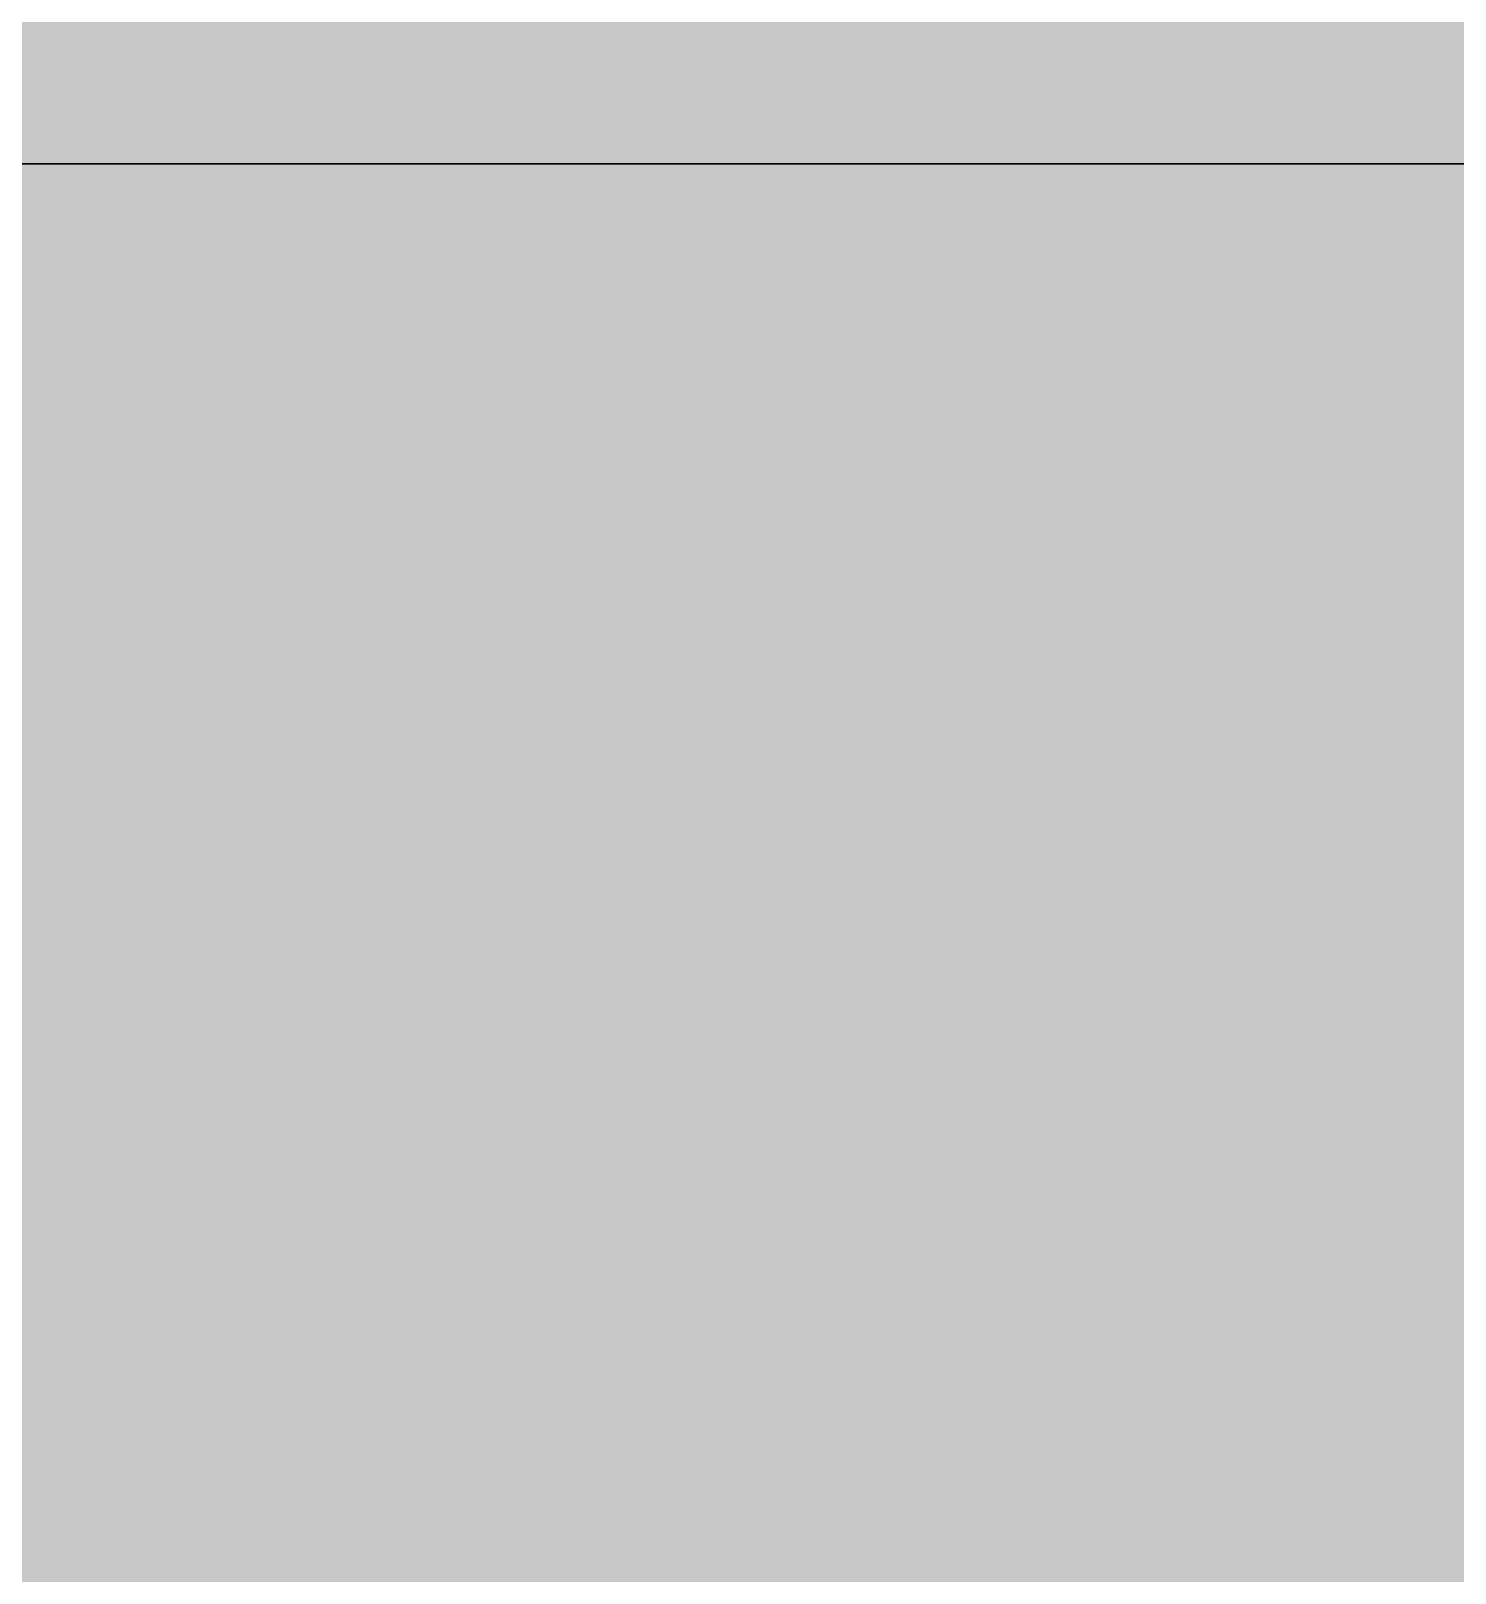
# Model space of a CAD drawing. Extents: x 0 to 756, y -25 to 420.
# Drawn here: x 328.655 to 329.189, y 313.204 to 313.783 of the extents above; entities that cross this region are included whole.
import ezdxf

# ---------------------------------------------------------------- set-up
doc = ezdxf.new("R2010")
doc.units = 0
doc.layers.get('0').update_dxf_attribs({"lineweight": 25})
doc.layers.add('0-Shading', color=7, linetype='Continuous', lineweight=25)

# ---------------------------------------------------------------- blocks, each defined once
blk = doc.blocks.new('Shading-A0T78ONBOY', base_point=(329.66275, 313.81244))
at = {"layer": '0-Shading', "color": 7, "true_color": 0xffffff}
for points in [[(324.60151, 310.80527), (329.65485, 310.80527), (324.61938, 313.79294)], [(328.7218, 311.37344), (324.60484, 311.37344), (324.61938, 313.79294)], [(329.65485, 310.80527), (329.66272, 313.79294), (324.61938, 313.79294)], [(328.7218, 311.37344), (328.72815, 313.79294), (324.61938, 313.79294)], [(328.72754, 313.55753), (352.79941, 313.55753), (328.72815, 313.79294)], [(352.79941, 313.55753), (328.72815, 313.79294), (352.79941, 313.79294)], [(328.71131, 309.39069), (324.57941, 309.39069), (328.72275, 313.73294)], [(324.57941, 309.39069), (328.72275, 313.73294), (324.57941, 313.73294)], [(328.29481, 312.32675), (329.66782, 313.73294), (327.31656, 313.73294)], [(329.66412, 312.32675), (328.29481, 312.32675), (329.66782, 313.73294)], [(328.72235, 313.59036), (352.49896, 313.59036), (328.72275, 313.73294)], [(352.49896, 313.59036), (328.72275, 313.73294), (352.73938, 313.73294)], [(328.72128, 313.18622), (351.8175, 313.18622), (328.72235, 313.59036)], [(351.8175, 313.18622), (328.72235, 313.59036), (352.49896, 313.59036)], [(328.7265, 313.16486), (352.79941, 313.16486), (328.72754, 313.55753)], [(352.79941, 313.16486), (328.72754, 313.55753), (352.79941, 313.55753)]]:
    blk.add_solid(points, dxfattribs=at)
at = {"layer": '0-Shading', "color": 7, "true_color": 0xefefef}
for points in [[(324.5394, 313.77295), (328.72504, 313.78769), (324.52466, 313.78769)], [(328.72397, 313.77295), (324.5394, 313.77295), (328.72504, 313.78769)], [(327.31299, 313.77335), (329.66583, 313.78751), (327.3121, 313.78751)], [(329.66678, 313.77335), (327.31299, 313.77335), (329.66583, 313.78751)], [(328.72397, 313.77295), (352.73938, 313.78296), (328.72469, 313.78296)], [(324.54114, 313.77121), (328.72397, 313.77295), (324.5394, 313.77295)], [(327.31305, 313.77237), (329.66678, 313.77335), (327.31299, 313.77335)]]:
    blk.add_solid(points, dxfattribs=at)
at = {"layer": '0-Shading', "color": 7, "true_color": 0xf5f5f5}
for points in [[(352.68734, 313.77295), (328.72397, 313.77295), (352.6507, 313.7829)], [(328.72386, 313.77121), (324.54114, 313.77121), (328.72397, 313.77295)], [(328.72375, 313.76938), (328.72386, 313.77121), (324.54114, 313.77121)], [(329.66683, 313.77237), (327.31305, 313.77237), (329.66678, 313.77335)], [(327.31323, 313.76999), (329.66683, 313.77237), (327.31305, 313.77237)], [(329.66694, 313.76999), (327.31323, 313.76999), (329.66683, 313.77237)], [(329.66699, 313.76895), (329.66694, 313.76999), (327.31323, 313.76999)], [(352.70049, 313.76938), (328.72375, 313.76938), (352.68734, 313.77295)], [(328.72375, 313.76938), (352.68734, 313.77295), (328.72397, 313.77295)], [(352.73938, 313.75882), (352.70049, 313.76938), (328.72375, 313.76938)]]:
    blk.add_solid(points, dxfattribs=at)
at = {"layer": '0-Shading', "color": 7, "true_color": 0xf9f9f9}
for points in [[(328.72375, 313.76938), (324.54297, 313.76938), (324.54114, 313.77121)], [(324.55896, 313.75339), (328.72375, 313.76938), (324.54297, 313.76938)], [(328.72308, 313.75339), (324.55896, 313.75339), (328.72375, 313.76938)], [(329.66699, 313.76895), (327.31332, 313.76895), (327.31323, 313.76999)], [(327.31456, 313.7536), (329.66699, 313.76895), (327.31332, 313.76895)], [(329.66757, 313.7536), (327.31456, 313.7536), (329.66699, 313.76895)], [(352.73938, 313.75882), (328.72331, 313.75882), (328.72375, 313.76938)], [(328.72308, 313.75339), (352.73938, 313.75882), (328.72331, 313.75882)], [(324.55988, 313.75247), (328.72308, 313.75339), (324.55896, 313.75339)], [(327.31461, 313.75308), (329.66757, 313.7536), (327.31456, 313.7536)]]:
    blk.add_solid(points, dxfattribs=at)
at = {"layer": '0-Shading', "color": 7, "true_color": 0xfdfdfd}
for points in [[(352.73938, 313.75339), (328.72308, 313.75339), (352.73938, 313.75882)], [(328.72306, 313.75247), (324.55988, 313.75247), (328.72308, 313.75339)], [(328.72299, 313.74957), (328.72306, 313.75247), (324.55988, 313.75247)], [(329.66758, 313.75308), (327.31461, 313.75308), (329.66757, 313.7536)], [(327.31482, 313.75055), (329.66758, 313.75308), (327.31461, 313.75308)], [(329.66761, 313.75055), (327.31482, 313.75055), (329.66758, 313.75308)], [(352.73938, 313.74957), (328.72299, 313.74957), (352.73938, 313.75339)], [(328.72299, 313.74957), (352.73938, 313.75339), (328.72308, 313.75339)], [(329.66763, 313.74893), (329.66761, 313.75055), (327.31482, 313.75055)], [(352.73938, 313.73294), (352.73938, 313.74957), (328.72299, 313.74957)]]:
    blk.add_solid(points, dxfattribs=at)
at = {"layer": '0-Shading', "color": 7, "true_color": 0xfefefe}
for points in [[(324.56277, 313.74957), (328.72299, 313.74957), (324.55988, 313.75247)], [(324.57941, 313.73294), (328.72275, 313.73294), (324.56277, 313.74957)], [(328.72275, 313.73294), (324.56277, 313.74957), (328.72299, 313.74957)], [(327.31498, 313.74893), (329.66763, 313.74893), (327.31482, 313.75055)], [(327.31656, 313.73294), (329.66782, 313.73294), (327.31498, 313.74893)], [(329.66782, 313.73294), (327.31498, 313.74893), (329.66763, 313.74893)], [(328.72275, 313.73294), (352.73938, 313.73294), (328.72299, 313.74957)]]:
    blk.add_solid(points, dxfattribs=at)
blk = doc.blocks.new('3D-Objekt-A0T78OT1OY', base_point=(324.4794, 296.53296))
at = {"color": 0, "lineweight": -2}
for p, q in [((324.57939, 313.73295), (352.73939, 313.73295)), ((352.73939, 313.73295), (324.57939, 313.73295))]:
    blk.add_line(p, q, dxfattribs=at)

msp = doc.modelspace()

# ---------------------------------------------------------------- block references
at = {"linetype": 'Continuous', "ltscale": 1.25}
msp.add_blockref('3D-Objekt-A0T78OT1OY', (324.4794, 296.53296), dxfattribs=at)
msp.add_blockref('Shading-A0T78ONBOY', (329.66275, 313.81244))

doc.saveas('drawing.dxf')
